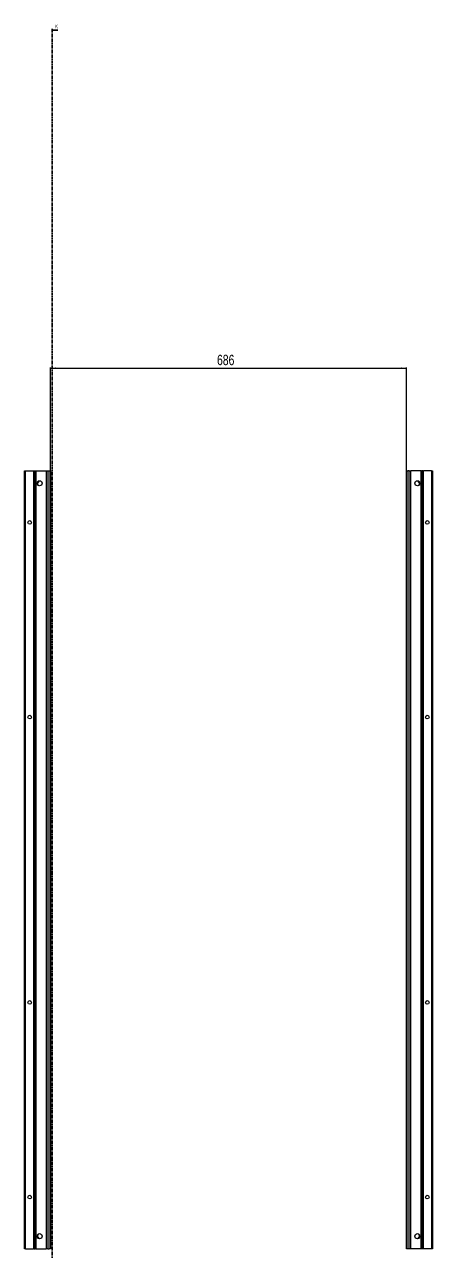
# Model space of a CAD drawing. Header units: millimetres. Extents: x -199 to 5201, y -2047 to 1507.
# Drawn here: x 1864 to 2650, y -857 to 1507 of the extents above; entities that cross this region are included whole.
import ezdxf

# ---------------------------------------------------------------- set-up
doc = ezdxf.new("R2010")
doc.units = ezdxf.units.MM
doc.linetypes.add('CENTER', pattern=[10.16, 6.35, -1.27, 1.27, -1.27])
doc.layers.add('FORMAT', color=7, linetype='Continuous')
doc.styles.add('SLDTEXTSTYLE0', font='TXT', dxfattribs={"width": 0.75})
doc.dimstyles.new('SLDDIMSTYLE0', dxfattribs={"dimtxt": 20, "dimasz": 10, "dimexe": 0, "dimexo": 0.0625, "dimgap": 5, "dimtad": 2, "dimdec": 1, "dimrnd": 1e-09, "dimzin": 12, "dimdsep": 46, "dimtxsty": 'SLDTEXTSTYLE0', "dimsah": 1, "dimcen": 0.09, "dimadec": 0, "dimazin": 3, "dimtfac": 1, "dimtofl": 0, "dimtmove": 0, "dimatfit": 3, "dimfxl": 0, "dimfrac": 2, "dimtolj": 1, "dimtzin": 12, "dimarcsym": 0})

# ---------------------------------------------------------------- blocks, each defined once
blk = doc.blocks.new('_D_4')
at = {"layer": 'FORMAT'}
for p, q in [((1913.9, 647.2), (1913.9, 846)), ((1913.9, 845), (2599.9, 845)), ((2599.9, 647.2), (2599.9, 846))]:
    blk.add_line(p, q, dxfattribs=at)
for points in [[(1913.9, 845), (1923.9, 843.5), (1923.9, 846.5)], [(2599.9, 845), (2589.9, 846.5), (2589.9, 843.5)]]:
    blk.add_solid(points, dxfattribs=at)
at = {"layer": 'FORMAT', "insert": (2234.8, 870.8), "char_height": 20, "attachment_point": 1, "style": 'SLDTEXTSTYLE0'}
blk.add_mtext('686', dxfattribs=at)

msp = doc.modelspace()

# ---------------------------------------------------------------- linework, layer by layer
at = {"color": 7, "linetype": 'CENTER', "lineweight": 35}
msp.add_line((1917.66, 1499.09), (1917.66, -1103.67), dxfattribs=at)
at = {"color": 7, "linetype": 'Continuous', "lineweight": 35}
msp.add_line((1928.3, 1496.09), (1917.66, 1496.09), dxfattribs=at)
at = {"color": 7, "linetype": 'Continuous', "lineweight": 25}
for p, q in [((1864.23, -851.79), (1864.23, 647.21)), ((1864.23, 647.21), (1866.23, 647.21)), ((1866.23, 647.21), (1881.58, 647.21)), ((1881.58, 647.21), (1882.23, 647.21)), ((1882.23, 623.46), (1882.23, 647.21)), ((1882.23, 647.21), (1882.82, 647.21)), ((1882.82, 647.21), (1884.02, 647.21)), ((1884.02, 647.21), (1884.02, -851.79)), ((1884.02, 647.21), (1884.06, 647.21)), ((1884.06, 647.21), (1884.06, -851.79)), ((1884.06, 647.21), (1885.26, 647.21)), ((1885.26, 647.21), (1886.68, 647.21)), ((1886.68, 647.21), (1906.08, 647.21)), ((1906.08, 647.21), (1906.73, 647.21)), ((1906.73, -851.79), (1906.73, 647.21)), ((1906.73, 647.21), (1908.73, 647.21)), ((1908.73, 647.21), (1911.93, 647.21)), ((1911.93, 647.21), (1913.93, 647.21)), ((1913.93, 647.21), (1913.93, -851.79)), ((2599.93, -851.79), (2599.93, 647.21)), ((2599.93, 647.21), (2601.93, 647.21)), ((2605.13, 647.21), (2601.93, 647.21)), ((2605.13, 647.21), (2607.13, 647.21)), ((2607.13, 647.21), (2607.13, -851.79)), ((2607.13, 647.21), (2607.78, 647.21)), ((2627.18, 647.21), (2607.78, 647.21)), ((2627.18, 647.21), (2628.6, 647.21)), ((2629.8, 647.21), (2628.6, 647.21)), ((2629.8, -851.79), (2629.8, 647.21)), ((2629.84, 647.21), (2629.8, 647.21)), ((2629.84, -851.79), (2629.84, 647.21)), ((2631.04, 647.21), (2629.84, 647.21)), ((2631.04, 647.21), (2631.63, 647.21)), ((2631.63, 647.21), (2631.63, 623.46)), ((2631.63, 647.21), (2632.28, 647.21)), ((2647.63, 647.21), (2632.28, 647.21)), ((2647.63, 647.21), (2649.63, 647.21)), ((2649.63, 647.21), (2649.63, -851.79)), ((1882.29, 623.35), (1882.23, 623.46)), ((1882.23, 623.46), (1882.23, 621.96)), ((1882.23, 621.96), (1882.29, 622.06)), ((1882.23, 573.46), (1882.23, 621.96)), ((1882.29, 622.06), (1882.29, 623.35)), ((1892.28, 627.73), (1892.28, 628.14)), ((2621.58, 628.14), (2621.58, 627.73)), ((2631.63, 623.46), (2631.57, 623.35)), ((2631.57, 623.35), (2631.57, 622.06)), ((2631.57, 622.06), (2631.63, 621.96)), ((2631.63, 621.96), (2631.63, 623.46)), ((2631.63, 621.96), (2631.63, 573.46)), ((1882.29, 573.35), (1882.23, 573.46)), ((1882.23, 573.46), (1882.23, 571.96)), ((1882.23, 571.96), (1882.29, 572.06)), ((1882.23, 523.46), (1882.23, 571.96)), ((1882.29, 572.06), (1882.29, 573.35)), ((2631.63, 573.46), (2631.57, 573.35)), ((2631.57, 573.35), (2631.57, 572.06)), ((2631.57, 572.06), (2631.63, 571.96)), ((2631.63, 571.96), (2631.63, 573.46)), ((2631.63, 571.96), (2631.63, 523.46)), ((1882.29, 523.35), (1882.23, 523.46)), ((1882.23, 523.46), (1882.23, 521.96)), ((1882.23, 521.96), (1882.29, 522.06)), ((1882.23, 473.46), (1882.23, 521.96)), ((1882.29, 522.06), (1882.29, 523.35)), ((2631.63, 523.46), (2631.57, 523.35)), ((2631.57, 523.35), (2631.57, 522.06)), ((2631.57, 522.06), (2631.63, 521.96)), ((2631.63, 521.96), (2631.63, 523.46)), ((2631.63, 521.96), (2631.63, 473.46)), ((1882.29, 473.35), (1882.23, 473.46)), ((1882.23, 473.46), (1882.23, 471.96)), ((1882.29, 472.06), (1882.29, 473.35)), ((2631.63, 473.46), (2631.57, 473.35)), ((2631.57, 473.35), (2631.57, 472.06)), ((2631.63, 471.96), (2631.63, 473.46)), ((1882.23, 471.96), (1882.29, 472.06)), ((1882.23, 423.46), (1882.23, 471.96)), ((2631.57, 472.06), (2631.63, 471.96)), ((2631.63, 471.96), (2631.63, 423.46)), ((1882.29, 423.35), (1882.23, 423.46)), ((1882.23, 423.46), (1882.23, 421.96)), ((1882.23, 421.96), (1882.29, 422.06)), ((1882.23, 373.46), (1882.23, 421.96)), ((1882.29, 422.06), (1882.29, 423.35)), ((2631.63, 423.46), (2631.57, 423.35)), ((2631.57, 423.35), (2631.57, 422.06)), ((2631.57, 422.06), (2631.63, 421.96)), ((2631.63, 421.96), (2631.63, 423.46)), ((2631.63, 421.96), (2631.63, 373.46)), ((1882.29, 373.35), (1882.23, 373.46)), ((1882.23, 373.46), (1882.23, 371.96)), ((1882.23, 371.96), (1882.29, 372.06)), ((1882.23, 323.46), (1882.23, 371.96)), ((1882.29, 372.06), (1882.29, 373.35)), ((2631.63, 373.46), (2631.57, 373.35)), ((2631.57, 373.35), (2631.57, 372.06)), ((2631.57, 372.06), (2631.63, 371.96)), ((2631.63, 371.96), (2631.63, 373.46)), ((2631.63, 371.96), (2631.63, 323.46)), ((1882.29, 323.35), (1882.23, 323.46)), ((1882.23, 323.46), (1882.23, 321.96)), ((1882.23, 321.96), (1882.29, 322.06)), ((1882.23, 273.46), (1882.23, 321.96)), ((1882.29, 322.06), (1882.29, 323.35)), ((2631.63, 323.46), (2631.57, 323.35)), ((2631.57, 323.35), (2631.57, 322.06)), ((2631.57, 322.06), (2631.63, 321.96)), ((2631.63, 321.96), (2631.63, 323.46)), ((2631.63, 321.96), (2631.63, 273.46)), ((1882.29, 273.35), (1882.23, 273.46)), ((1882.23, 273.46), (1882.23, 271.96)), ((1882.23, 271.96), (1882.29, 272.06)), ((1882.23, 223.46), (1882.23, 271.96)), ((1882.29, 272.06), (1882.29, 273.35)), ((2631.63, 273.46), (2631.57, 273.35)), ((2631.57, 273.35), (2631.57, 272.06)), ((2631.57, 272.06), (2631.63, 271.96)), ((2631.63, 271.96), (2631.63, 273.46)), ((2631.63, 271.96), (2631.63, 223.46)), ((1882.29, 223.35), (1882.23, 223.46)), ((1882.23, 223.46), (1882.23, 221.96)), ((1882.23, 221.96), (1882.29, 222.06)), ((1882.23, 173.46), (1882.23, 221.96)), ((1882.29, 222.06), (1882.29, 223.35)), ((2631.63, 223.46), (2631.57, 223.35)), ((2631.57, 223.35), (2631.57, 222.06)), ((2631.57, 222.06), (2631.63, 221.96)), ((2631.63, 221.96), (2631.63, 223.46)), ((2631.63, 221.96), (2631.63, 173.46)), ((1882.29, 173.35), (1882.23, 173.46)), ((1882.23, 173.46), (1882.23, 171.96)), ((1882.23, 171.96), (1882.29, 172.06)), ((1882.23, 123.46), (1882.23, 171.96)), ((1882.29, 172.06), (1882.29, 173.35)), ((2631.63, 173.46), (2631.57, 173.35)), ((2631.57, 173.35), (2631.57, 172.06)), ((2631.57, 172.06), (2631.63, 171.96)), ((2631.63, 171.96), (2631.63, 173.46)), ((2631.63, 171.96), (2631.63, 123.46)), ((1882.29, 123.35), (1882.23, 123.46)), ((1882.23, 123.46), (1882.23, 121.96)), ((1882.23, 121.96), (1882.29, 122.06)), ((1882.23, 73.46), (1882.23, 121.96)), ((1882.29, 122.06), (1882.29, 123.35)), ((2631.63, 123.46), (2631.57, 123.35)), ((2631.57, 123.35), (2631.57, 122.06)), ((2631.57, 122.06), (2631.63, 121.96)), ((2631.63, 121.96), (2631.63, 123.46)), ((2631.63, 121.96), (2631.63, 73.46)), ((1882.29, 73.35), (1882.23, 73.46)), ((1882.23, 73.46), (1882.23, 71.96)), ((1882.23, 71.96), (1882.29, 72.06)), ((1882.23, 23.46), (1882.23, 71.96)), ((1882.29, 72.06), (1882.29, 73.35)), ((2631.63, 73.46), (2631.57, 73.35)), ((2631.57, 73.35), (2631.57, 72.06)), ((2631.57, 72.06), (2631.63, 71.96)), ((2631.63, 71.96), (2631.63, 73.46)), ((2631.63, 71.96), (2631.63, 23.46)), ((1882.29, 23.35), (1882.23, 23.46)), ((1882.23, 23.46), (1882.23, 21.96)), ((1882.23, 21.96), (1882.29, 22.06)), ((1882.23, -26.54), (1882.23, 21.96)), ((1882.29, 22.06), (1882.29, 23.35)), ((2631.63, 23.46), (2631.57, 23.35)), ((2631.57, 23.35), (2631.57, 22.06)), ((2631.57, 22.06), (2631.63, 21.96)), ((2631.63, 21.96), (2631.63, 23.46)), ((2631.63, 21.96), (2631.63, -26.54)), ((1882.29, -26.65), (1882.23, -26.54)), ((1882.23, -26.54), (1882.23, -28.04)), ((1882.23, -28.04), (1882.29, -27.94)), ((1882.23, -76.54), (1882.23, -28.04)), ((1882.29, -27.94), (1882.29, -26.65)), ((2631.63, -26.54), (2631.57, -26.65)), ((2631.57, -26.65), (2631.57, -27.94)), ((2631.57, -27.94), (2631.63, -28.04)), ((2631.63, -28.04), (2631.63, -26.54)), ((2631.63, -28.04), (2631.63, -76.54)), ((1882.29, -76.65), (1882.23, -76.54)), ((1882.23, -76.54), (1882.23, -78.04)), ((1882.23, -78.04), (1882.29, -77.94)), ((1882.23, -126.54), (1882.23, -78.04)), ((1882.29, -77.94), (1882.29, -76.65)), ((2631.63, -76.54), (2631.57, -76.65)), ((2631.57, -76.65), (2631.57, -77.94)), ((2631.57, -77.94), (2631.63, -78.04)), ((2631.63, -78.04), (2631.63, -76.54)), ((2631.63, -78.04), (2631.63, -126.54)), ((1882.29, -126.65), (1882.23, -126.54)), ((1882.23, -126.54), (1882.23, -128.04)), ((1882.23, -128.04), (1882.29, -127.94)), ((1882.23, -176.54), (1882.23, -128.04)), ((1882.29, -127.94), (1882.29, -126.65)), ((2631.63, -126.54), (2631.57, -126.65)), ((2631.57, -126.65), (2631.57, -127.94)), ((2631.57, -127.94), (2631.63, -128.04)), ((2631.63, -128.04), (2631.63, -126.54)), ((2631.63, -128.04), (2631.63, -176.54)), ((1882.29, -176.65), (1882.23, -176.54)), ((1882.23, -176.54), (1882.23, -178.04)), ((1882.23, -178.04), (1882.29, -177.94)), ((1882.23, -226.54), (1882.23, -178.04)), ((1882.29, -177.94), (1882.29, -176.65)), ((2631.63, -176.54), (2631.57, -176.65)), ((2631.57, -176.65), (2631.57, -177.94)), ((2631.57, -177.94), (2631.63, -178.04)), ((2631.63, -178.04), (2631.63, -176.54)), ((2631.63, -178.04), (2631.63, -226.54)), ((1882.29, -226.65), (1882.23, -226.54)), ((1882.23, -226.54), (1882.23, -228.04)), ((1882.23, -228.04), (1882.29, -227.94)), ((1882.23, -276.54), (1882.23, -228.04)), ((1882.29, -227.94), (1882.29, -226.65)), ((2631.63, -226.54), (2631.57, -226.65)), ((2631.57, -226.65), (2631.57, -227.94)), ((2631.57, -227.94), (2631.63, -228.04)), ((2631.63, -228.04), (2631.63, -226.54)), ((2631.63, -228.04), (2631.63, -276.54)), ((1882.29, -276.65), (1882.23, -276.54)), ((1882.23, -276.54), (1882.23, -278.04)), ((1882.23, -278.04), (1882.29, -277.94)), ((1882.23, -326.54), (1882.23, -278.04)), ((1882.29, -277.94), (1882.29, -276.65)), ((2631.63, -276.54), (2631.57, -276.65)), ((2631.57, -276.65), (2631.57, -277.94)), ((2631.57, -277.94), (2631.63, -278.04)), ((2631.63, -278.04), (2631.63, -276.54)), ((2631.63, -278.04), (2631.63, -326.54)), ((1882.29, -326.65), (1882.23, -326.54)), ((1882.23, -326.54), (1882.23, -328.04)), ((1882.23, -328.04), (1882.29, -327.94)), ((1882.23, -376.54), (1882.23, -328.04)), ((1882.29, -327.94), (1882.29, -326.65)), ((2631.63, -326.54), (2631.57, -326.65)), ((2631.57, -326.65), (2631.57, -327.94)), ((2631.57, -327.94), (2631.63, -328.04)), ((2631.63, -328.04), (2631.63, -326.54)), ((2631.63, -328.04), (2631.63, -376.54)), ((1882.29, -376.65), (1882.23, -376.54)), ((1882.23, -376.54), (1882.23, -378.04)), ((1882.23, -378.04), (1882.29, -377.94)), ((1882.23, -426.54), (1882.23, -378.04)), ((1882.29, -377.94), (1882.29, -376.65)), ((2631.63, -376.54), (2631.57, -376.65)), ((2631.57, -376.65), (2631.57, -377.94)), ((2631.57, -377.94), (2631.63, -378.04)), ((2631.63, -378.04), (2631.63, -376.54)), ((2631.63, -378.04), (2631.63, -426.54)), ((1882.29, -426.65), (1882.23, -426.54)), ((1882.23, -426.54), (1882.23, -428.04)), ((1882.23, -428.04), (1882.29, -427.94)), ((1882.23, -476.54), (1882.23, -428.04)), ((1882.29, -427.94), (1882.29, -426.65)), ((2631.63, -426.54), (2631.57, -426.65)), ((2631.57, -426.65), (2631.57, -427.94)), ((2631.57, -427.94), (2631.63, -428.04)), ((2631.63, -428.04), (2631.63, -426.54)), ((2631.63, -428.04), (2631.63, -476.54)), ((1882.29, -476.65), (1882.23, -476.54)), ((1882.23, -476.54), (1882.23, -478.04)), ((1882.23, -478.04), (1882.29, -477.94)), ((1882.23, -526.54), (1882.23, -478.04)), ((1882.29, -477.94), (1882.29, -476.65)), ((2631.63, -476.54), (2631.57, -476.65)), ((2631.57, -476.65), (2631.57, -477.94)), ((2631.57, -477.94), (2631.63, -478.04)), ((2631.63, -478.04), (2631.63, -476.54)), ((2631.63, -478.04), (2631.63, -526.54)), ((1882.29, -526.65), (1882.23, -526.54)), ((1882.23, -526.54), (1882.23, -528.04)), ((1882.23, -528.04), (1882.29, -527.94)), ((1882.23, -576.54), (1882.23, -528.04)), ((1882.29, -527.94), (1882.29, -526.65)), ((2631.63, -526.54), (2631.57, -526.65)), ((2631.57, -526.65), (2631.57, -527.94)), ((2631.57, -527.94), (2631.63, -528.04)), ((2631.63, -528.04), (2631.63, -526.54)), ((2631.63, -528.04), (2631.63, -576.54)), ((1882.29, -576.65), (1882.23, -576.54)), ((1882.23, -576.54), (1882.23, -578.04)), ((1882.23, -578.04), (1882.29, -577.94)), ((1882.23, -626.54), (1882.23, -578.04)), ((1882.29, -577.94), (1882.29, -576.65)), ((2631.63, -576.54), (2631.57, -576.65)), ((2631.57, -576.65), (2631.57, -577.94)), ((2631.57, -577.94), (2631.63, -578.04)), ((2631.63, -578.04), (2631.63, -576.54)), ((2631.63, -578.04), (2631.63, -626.54)), ((1882.29, -626.65), (1882.23, -626.54)), ((1882.23, -626.54), (1882.23, -628.04)), ((1882.23, -628.04), (1882.29, -627.94)), ((1882.23, -676.54), (1882.23, -628.04)), ((1882.29, -627.94), (1882.29, -626.65)), ((2631.63, -626.54), (2631.57, -626.65)), ((2631.57, -626.65), (2631.57, -627.94)), ((2631.57, -627.94), (2631.63, -628.04)), ((2631.63, -628.04), (2631.63, -626.54)), ((2631.63, -628.04), (2631.63, -676.54)), ((1882.29, -676.65), (1882.23, -676.54)), ((1882.23, -676.54), (1882.23, -678.04)), ((1882.23, -678.04), (1882.29, -677.94)), ((1882.23, -726.54), (1882.23, -678.04)), ((1882.29, -677.94), (1882.29, -676.65)), ((2631.63, -676.54), (2631.57, -676.65)), ((2631.57, -676.65), (2631.57, -677.94)), ((2631.57, -677.94), (2631.63, -678.04)), ((2631.63, -678.04), (2631.63, -676.54)), ((2631.63, -678.04), (2631.63, -726.54)), ((1882.29, -726.65), (1882.23, -726.54)), ((1882.23, -726.54), (1882.23, -728.04)), ((1882.23, -728.04), (1882.29, -727.94)), ((1882.23, -776.54), (1882.23, -728.04)), ((1882.29, -727.94), (1882.29, -726.65)), ((2631.63, -726.54), (2631.57, -726.65)), ((2631.57, -726.65), (2631.57, -727.94)), ((2631.57, -727.94), (2631.63, -728.04)), ((2631.63, -728.04), (2631.63, -726.54)), ((2631.63, -728.04), (2631.63, -776.54)), ((1882.29, -776.65), (1882.23, -776.54)), ((1882.23, -776.54), (1882.23, -778.04)), ((1882.23, -778.04), (1882.29, -777.94)), ((1882.23, -826.54), (1882.23, -778.04)), ((1882.29, -777.94), (1882.29, -776.65)), ((2631.63, -776.54), (2631.57, -776.65)), ((2631.57, -776.65), (2631.57, -777.94)), ((2631.57, -777.94), (2631.63, -778.04)), ((2631.63, -778.04), (2631.63, -776.54)), ((2631.63, -778.04), (2631.63, -826.54)), ((1882.29, -826.65), (1882.23, -826.54)), ((1882.23, -826.54), (1882.23, -828.04)), ((1882.29, -827.94), (1882.29, -826.65)), ((2631.63, -826.54), (2631.57, -826.65)), ((2631.57, -826.65), (2631.57, -827.94)), ((2631.63, -828.04), (2631.63, -826.54)), ((1882.23, -828.04), (1882.29, -827.94)), ((1882.23, -851.79), (1882.23, -828.04)), ((1892.28, -832.73), (1892.28, -832.32)), ((2621.58, -832.32), (2621.58, -832.73)), ((2631.57, -827.94), (2631.63, -828.04)), ((2631.63, -828.04), (2631.63, -851.79)), ((1866.23, -851.79), (1864.23, -851.79)), ((1866.23, -851.79), (1881.58, -851.79)), ((1882.23, -851.79), (1881.58, -851.79)), ((1882.82, -851.79), (1882.23, -851.79)), ((1882.82, -851.79), (1884.02, -851.79)), ((1884.02, -851.79), (1884.06, -851.79)), ((1884.06, -851.79), (1885.26, -851.79)), ((1886.68, -851.79), (1885.26, -851.79)), ((1886.68, -851.79), (1906.08, -851.79)), ((1906.73, -851.79), (1906.08, -851.79)), ((1908.73, -851.79), (1906.73, -851.79)), ((1908.73, -851.79), (1911.93, -851.79)), ((1913.93, -851.79), (1911.93, -851.79)), ((2601.93, -851.79), (2599.93, -851.79)), ((2605.13, -851.79), (2601.93, -851.79)), ((2607.13, -851.79), (2605.13, -851.79)), ((2607.78, -851.79), (2607.13, -851.79)), ((2627.18, -851.79), (2607.78, -851.79)), ((2628.6, -851.79), (2627.18, -851.79)), ((2629.8, -851.79), (2628.6, -851.79)), ((2629.84, -851.79), (2629.8, -851.79)), ((2631.04, -851.79), (2629.84, -851.79)), ((2631.63, -851.79), (2631.04, -851.79)), ((2632.28, -851.79), (2631.63, -851.79)), ((2647.63, -851.79), (2632.28, -851.79)), ((2649.63, -851.79), (2647.63, -851.79))]:
    msp.add_line(p, q, dxfattribs=at)
at = {"color": 8, "linetype": 'Continuous', "lineweight": 18}
for p, q in [((1866.23, 647.21), (1866.23, -851.79)), ((1881.58, -851.79), (1881.58, 647.21)), ((1882.82, 647.21), (1882.82, -851.79)), ((1885.26, -851.79), (1885.26, 647.21)), ((1886.68, 647.21), (1886.68, -851.79)), ((1906.08, -851.79), (1906.08, 647.21)), ((1908.73, 647.21), (1908.73, -851.79)), ((1911.93, -851.79), (1911.93, 647.21)), ((2601.93, 647.21), (2601.93, -851.79)), ((2605.13, -851.79), (2605.13, 647.21)), ((2607.78, 647.21), (2607.78, -851.79)), ((2627.18, -851.79), (2627.18, 647.21)), ((2628.6, 647.21), (2628.6, -851.79)), ((2631.04, -851.79), (2631.04, 647.21)), ((2632.28, 647.21), (2632.28, -851.79)), ((2647.63, -851.79), (2647.63, 647.21))]:
    msp.add_line(p, q, dxfattribs=at)
at = {"color": 7, "linetype": 'Continuous', "lineweight": 25}
for centre, radius in [((1893.08, 623.21), 5), ((2620.78, 623.21), 5), ((1874.13, 547.71), 3.5), ((2639.73, 547.71), 3.5), ((1874.13, 172.71), 3.5), ((2639.73, 172.71), 3.5), ((1874.13, -377.29), 3.5), ((2639.73, -377.29), 3.5), ((1874.13, -752.29), 3.5), ((2639.73, -752.29), 3.5), ((1893.08, -827.79), 5), ((2620.78, -827.79), 5)]:
    msp.add_circle(centre, radius, dxfattribs=at)
for centre, radius, start, end in [((1894.58, 622.71), 5.25, 119.14074, 233.81086), ((1891.78, 627.73), 0.5, 299.14074, 0), ((2622.08, 627.73), 0.5, 180, 240.85926), ((2619.28, 622.71), 5.25, 306.18914, 60.85926), ((1894.58, -827.29), 5.25, 126.18914, 240.85926), ((2619.28, -827.29), 5.25, 299.14074, 53.81094), ((1891.78, -832.32), 0.5, 0, 60.85926), ((2622.08, -832.32), 0.5, 119.14074, 180)]:
    msp.add_arc(centre, radius, start, end, dxfattribs=at)
at = {"color": 7, "linetype": 'Continuous', "lineweight": 35}
msp.add_solid([(1917.66, 1496.09), (1924.66, 1494.97), (1924.66, 1497.21)], dxfattribs=at)

# ---------------------------------------------------------------- texts
at = {"color": 7, "linetype": 'Continuous', "insert": (1922.79, 1507.18), "char_height": 7, "attachment_point": 1, "style": 'SLDTEXTSTYLE0'}
msp.add_mtext('K', dxfattribs=at)

# ---------------------------------------------------------------- dimensions: what is measured, and where the dimension line sits
at = {"layer": 'FORMAT'}
dim = msp.add_linear_dim(base=(2599.93, 845), p1=(1913.93, 647.21), p2=(2599.93, 647.21), angle=0, dimstyle='SLDDIMSTYLE0', dxfattribs=at)
dim.commit()
dim.dimension.update_dxf_attribs({"geometry": '_D_4', "text_midpoint": (2256.93, 845), "dimtype": 160})

doc.saveas('drawing.dxf')
